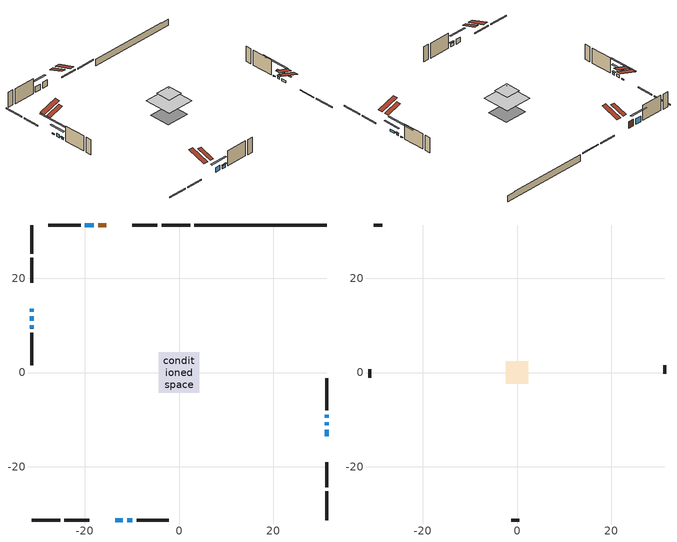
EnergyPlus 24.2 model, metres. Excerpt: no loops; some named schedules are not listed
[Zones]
conditioned space
 floor adiabatic (AdiabaticFloorConstruction): -4.34,-4.34 -4.34,4.34 4.34,4.34 4.34,-4.34 z3.05
 floor foundation (Slab1 construction): -3.66,-3.35 -3.66,3.35 3.66,3.35 3.66,-3.35 z-1.5
 wall outside (RimJoist1 construction): 2.35,31.32 -3.71,31.32 / -31.32,-31.32 -25.26,-31.32 / -31.32,31.32 -31.32,25.26 / 31.32,-31.32 31.32,-25.26 z0.61:0.91
 wall outside (RimJoist2 construction): -4.64,31.32 -9.9,31.32 / -24.33,-31.32 -19.08,-31.32 / -31.32,24.33 -31.32,19.08 / 31.32,-24.33 31.32,-19.08 z0.61:0.91
 wall outside (AdiabaticWallConstruction 1): -15.42,31.32 -17.12,31.32 z0.61:2.64
 wall outside (AdiabaticWallConstruction): 31.32,-13.56 31.32,-12.15 / 31.32,-11.22 31.32,-10.51 / -31.32,10.05 -31.32,9.34 z0.61:1.27; -31.32,13.56 -31.32,12.9 / 31.32,-9.59 31.32,-8.93 z0.61:0.92; -18.05,31.32 -19.97,31.32 z0.61:2.4; -13.56,-31.32 -11.96,-31.32 z0.61:2.1; -31.32,11.98 -31.32,10.98 z0.61:1.54; -11.03,-31.32 -9.9,-31.32 z0.61:1.67
 wall outside (Wall1 construction): -20.89,31.32 -27.73,31.32 / -8.97,-31.32 -2.14,-31.32 / -31.32,8.42 -31.32,1.58 / 31.32,-8 31.32,-1.17 z0.61:5.49
 wall foundation (FoundationWall1 construction): 3.28,31.32,-1.5 3.28,31.32,0.61 28.52,31.32,0.61 28.52,31.32,0.47 31.32,31.32,0.47 31.32,31.32,-1.5
 window (WindowConstruction): 31.32,-13.56 31.32,-12.15 z0.61:1.27
 window (WindowConstruction 8): -31.32,13.56 -31.32,12.9 z0.61:0.91
 window (WindowConstruction 1): -18.05,31.32 -19.97,31.32 z0.61:2.4
 window (WindowConstruction 2): -13.56,-31.32 -11.96,-31.32 z0.61:2.1
 window (WindowConstruction 3): -31.32,11.97 -31.32,10.98 z0.61:1.54
 window (WindowConstruction 4): 31.32,-11.22 31.32,-10.51 z0.61:1.27
 window (WindowConstruction 5): -11.03,-31.32 -9.9,-31.32 z0.61:1.66
 window (WindowConstruction 6): -31.32,10.05 -31.32,9.34 z0.61:1.27
 window (WindowConstruction 7): 31.32,-9.59 31.32,-8.93 z0.61:0.91
 door (Door): -15.42,31.32 -17.12,31.32 z0.61:2.64
 ceiling adiabatic (AdiabaticFloorConstruction): 4.34,-4.34 4.34,4.34 -4.34,4.34 -4.34,-4.34 z3.05
 roof outside (Roof2 construction): -14.49,31.32,5.49 -14.49,26.63,7.05 -13.25,26.63,7.05 -13.25,31.32,5.49; -14.48,-31.32,5.49 -14.48,-26.63,7.05 -15.72,-26.63,7.05 -15.72,-31.32,5.49; -31.32,14.48,5.49 -26.63,14.48,7.05 -26.63,15.72,7.05 -31.32,15.72,5.49; 31.32,-14.48,5.49 26.63,-14.48,7.05 26.63,-15.72,7.05 31.32,-15.72,5.49
attic - vented
 floor to conditioned space (Floor1 construction Reversed): -2.37,-2.37 -2.37,2.37 2.37,2.37 2.37,-2.37 z5.49
 floor to conditioned space (Floor2 construction Reversed): -1.7,-1.7 -1.7,1.7 1.7,1.7 1.7,-1.7 z5.49
 wall outside (Wall3 construction): -28.66,31.32 -30.39,31.32 / -1.21,-31.32 0.53,-31.32 / -31.32,0.65 -31.32,-1.08 / 31.32,-0.24 31.32,1.49 z0.61:5.49
 roof outside (Roof1 construction): -12.32,31.32,5.49 -12.32,25.63,7.38 -10.82,25.63,7.38 -10.82,31.32,5.49; -16.65,-31.32,5.49 -16.65,-25.63,7.38 -18.15,-25.63,7.38 -18.15,-31.32,5.49; -31.32,16.65,5.49 -25.63,16.65,7.38 -25.63,18.15,7.38 -31.32,18.15,5.49; 31.32,-16.65,5.49 25.63,-16.65,7.38 25.63,-18.15,7.38 31.32,-18.15,5.49
shading: 31.32,-10.15 31.32,-15.56 31.73,-15.56 31.73,-10.15 z3.27; -31.32,8.49 -31.32,17.97 -31.73,17.97 -31.73,8.49 z5.33; -21.97,31.32 -16.05,31.32 -16.05,31.73 -21.97,31.73 z4.4; -9.96,-31.32 -15.56,-31.32 -15.56,-31.73 -9.96,-31.73 z4.1; -31.32,8.98 -31.32,13.97 -31.73,13.97 -31.73,8.98 z3.54; 31.32,-10.31 31.32,-11.42 31.73,-11.42 31.73,-10.31 z1.47; -9.7,-31.32 -11.23,-31.32 -11.23,-31.73 -9.7,-31.73 z1.87; -31.32,9.14 -31.32,10.25 -31.73,10.25 -31.73,9.14 z1.47; 31.32,-4.52 31.32,-14 31.73,-14 31.73,-4.52 z5.33
[Building]
Building 1: Terrain=Suburbs
[Site:Location]
Winnipeg Intl AP_MB: Latitude {deg}=49.91; Longitude {deg}=-97.24; Time Zone {hr}=-6; Elevation {m}=239; Keep Site Location Information=Yes
[Site:GroundTemperature:Shallow]
-2.46526, -5.11642, -5.32873, -4.07063, 0.979979, 6.00706, 10.3653, 13.1261, 13.3606, 11.1152, 6.8681, 1.99523
[Site:WaterMainsTemperature]
Calculation Method=Schedule; Temperature Schedule=mains temperature schedule
[Material] Roughness=Rough; Thermal Absorptance=0.9
Name | Thickness {m} | Conductivity {W/m-K} | Density {kg/m3} | Specific Heat {J/kg-K} | Solar Absorptance | Visible Absorptance
asphalt or fiberglass shingles | 0.00635 | 0.162714 | 1121.4 | 1465.45 | 0.84 | 0.84
ceiling loosefill ins | 0.0846667 | 0.0480833 | 16.02 | 1046.75 | 0.7 | 0.7
ceiling stud and cavity | 0.0889 | 7.21176 | 20.9862 | 1087.66 | 0.7 | 0.7
ceiling stud and cavity 1 | 0.1397 | 0.12817 | 65.682 | 1177.47 | 0.7 | 0.7
concrete 4.0 in. | 0.1016 | 1.803125 | 2242.8 | 837.4 | 0.7 | 0.7
concrete 8.0 in. | 0.2032 | 1.803125 | 2242.8 | 837.4 | 0.7 | 0.7
door material | 0.04445 | 0.188738 | 512.64 | 1214.23 | 0.7 | 0.7
exterior vertical ins | 0.0501417 | 0.029427 | 32.04 | 1214.23 | 0.7 | 0.7
floor covering | 0.0127 | 0.0433444 | 54.468 | 1339.84 | 0.6 | 0.6
floor rigid ins; wall rigid ins | 0.512978 | 0.029427 | 32.04 | 1214.23 | 0.7 | 0.7
floor stud and cavity | 0.1397 | 1.75129 | 37.0049 | 1207.88 | 0.7 | 0.7
furniture material conditioned space 1 | 0.1524 | 0.115458 | 640.8 | 1214.23 | 0.6 | 0.6
gypsum board | 0.0127 | 0.160291 | 801 | 837.4 | 0.6 | 0.6
gypsum board 1 | 0.00254 | 0.160291 | 801 | 837.4 | 0.6 | 0.6
gypsum board 2 | 0.0127 | 0.160291 | 801 | 837.4 | 0.7 | 0.7
osb sheathing 0.5 in. | 0.0127 | 0.115458 | 512.64 | 1214.23 | 0.7 | 0.7
osb sheathing 0.75 in. | 0.01905 | 0.115458 | 512.64 | 1214.23 | 0.7 | 0.7
osb sheathing 2.0 in. | 0.0508 | 0.115458 | 512.64 | 1214.23 | 0.7 | 0.7
rim joist stud and cavity | 0.0508 | 0.0451784 | 125.044 | 1163.47 | 0.6 | 0.6
rim joist stud and cavity 1 | 0.0508 | 0.0284635 | 125.044 | 1163.47 | 0.6 | 0.6
roof stud and cavity | 0.2032 | 0.117422 | 78.34581 | 1123.46 | 0.7 | 0.7
wall stud and cavity | 0.1397 | 0.166679 | 139.0536 | 1170.24 | 0.7 | 0.7
wall stud and cavity 1 | 0.0889 | 6.1454 | 50.32683 | 1063.81 | 0.6 | 0.6
wall stud and cavity 2 | 0.0889 | 0.380278 | 52.3479 | 1209.89 | 0.7 | 0.7
wall stud and cavity 3 | 0.0889 | 0.391764 | 83.0341 | 1211.67 | 0.7 | 0.7
wood siding | 0.0254 | 0.102417 | 544.68 | 1172.36 | 0.4 | 0.4
wood siding 1 | 0.00254 | 0.102417 | 544.68 | 1172.36 | 0.4 | 0.4
wood siding 2; wood siding 3; wood siding 4 | 0.0254 | 0.102417 | 544.68 | 1172.36 | 0.7 | 0.7
[WindowMaterial:SimpleGlazingSystem]
Name | U-Factor {W/m2-K} | Solar Heat Gain Coefficient
WindowMaterial | 4.29881 | 0.65
WindowMaterial 1 | 3.384088 | 0.72
WindowMaterial 2 | 3.49367 | 0.71
WindowMaterial 3 | 3.886591 | 0.68
WindowMaterial 4 | 3.76508 | 0.69
WindowMaterial 5 | 5.75352 | 0.53
WindowMaterial 6 | 5.524694 | 0.53
[Construction]
AdiabaticFloorConstruction: floor stud and cavity, floor rigid ins, osb sheathing 0.75 in., floor covering
AdiabaticWallConstruction: wood siding 3, wall rigid ins, wall stud and cavity 2, gypsum board
AdiabaticWallConstruction 1: wood siding 4, wall rigid ins, wall stud and cavity 2, gypsum board
Door: door material
Floor1 construction Reversed: gypsum board 1, ceiling stud and cavity
Floor2 construction Reversed: gypsum board, ceiling stud and cavity 1, ceiling loosefill ins
FoundationWall1 construction: concrete 8.0 in., gypsum board 2
furniture construction conditioned space 1: furniture material conditioned space 1
PartitionWallConstruction: gypsum board, wall stud and cavity 3, gypsum board
RimJoist1 construction: wood siding 2, osb sheathing 2.0 in., rim joist stud and cavity
RimJoist2 construction: wood siding 2, osb sheathing 2.0 in., rim joist stud and cavity 1
Roof1 construction: asphalt or fiberglass shingles
Roof2 construction: asphalt or fiberglass shingles, osb sheathing 0.75 in., roof stud and cavity, gypsum board
Slab1 construction: concrete 4.0 in.
Wall1 construction: wood siding, osb sheathing 0.5 in., wall stud and cavity, gypsum board
Wall3 construction: wood siding 1, wall stud and cavity 1
WindowConstruction; WindowConstruction 4; WindowConstruction 6: WindowMaterial
WindowConstruction 1: WindowMaterial 1
WindowConstruction 2: WindowMaterial 2
WindowConstruction 3: WindowMaterial 3
WindowConstruction 5: WindowMaterial 4
WindowConstruction 7: WindowMaterial 5
WindowConstruction 8: WindowMaterial 6
[Zone] Multiplier=1; Part of Total Floor Area=Yes
Name | Volume {m3}
attic - vented | 10.4903
conditioned space | 310.5
[Space]
Name | Zone | Volume {m3}
attic - vented 1 | attic - vented | 10.4903
conditioned space 1 | conditioned space | 310.5
[ZoneInfiltration:EffectiveLeakageArea]
infil attic - vented 1: Zone or Space=attic - vented 1; Schedule=Always On Discrete; Effective Air Leakage Area {cm2}=1136.33; Stack Coefficient=0.000470943; Wind Coefficient=1.46624e-05
[ZoneMixing]
whole house fan mix: Zone or Space=attic - vented; Schedule=Always On Continuous; Design Flow Rate Calculation Method=Flow/Zone; Design Flow Rate {m3/s}=0; Source Zone or Space=conditioned space
[SurfaceProperty:ExposedFoundationPerimeter]
Slab1: Exposed Perimeter Calculation Method=TotalExposedPerimeter; Total Exposed Perimeter {m}=28.043
[InternalMass] Zone or ZoneList=conditioned space; Space or SpaceList=conditioned space 1
Name | Construction | Surface Area {m2}
furniture mass conditioned space 1 | furniture construction conditioned space 1 | 49.7202
partition wall mass | PartitionWallConstruction | 124.301
[Lights]
interior lighting: Zone or ZoneList or Space or SpaceList=conditioned space 1; Schedule=interior lighting schedule; Design Level Calculation Method=LightingLevel; Lighting Level {W}=343.2; Return Air Fraction=0; Fraction Radiant=0.6; Fraction Visible=0.2; Fraction Replaceable=1
[People]
occupants: Zone or ZoneList or Space or SpaceList=conditioned space 1; Number of People Schedule=occupants schedule; Number of People Calculation Method=People; Number of People=3; Fraction Radiant=0.314171; Sensible Heat Fraction=0.56303; Activity Level Schedule=occupants activity schedule; Carbon Dioxide Generation Rate {m3/s-W}=0; Enable ASHRAE 55 Comfort Warnings=No; Mean Radiant Temperature Calculation Type=EnclosureAveraged
[ElectricEquipment] Zone or ZoneList or Space or SpaceList=conditioned space 1; Design Level Calculation Method=EquipmentLevel
Name | Schedule | Design Level {W} | Fraction Latent | Fraction Radiant | Fraction Lost
clothes dryer | clothes dryer schedule | 140.772 | 0.015 | 0.081 | 0.85
clothes washer | clothes washer schedule | 32.1985 | 0.03 | 0.162 | 0.7
cooking range | cooking range schedule | 215.147 | 0.08 | 0.432 | 0.2
dishwasher | dishwasher schedule | 66.8632 | 0.3 | 0.18 | 0.4
fridge | fridge schedule | 72.9452 | 0 | 0.6 | 0
mech vent house fan | mech vent house fan schedule | 14.2 | 0 | 0 | 1
mech vent house fan cfis | mech vent house fan cfis schedule | 0 | 0 | 0 | 0
misc plug loads | misc plug loads schedule | 494.7 | 0.045 | 0.513 | 0.1
whole house fan | Always On Discrete | 0 | 0 | 0 | 1
[OtherEquipment] Zone or ZoneList or Space or SpaceList=conditioned space 1; Design Level Calculation Method=EquipmentLevel
Name | Fuel Type | Schedule | Design Level {W} | Fraction Latent | Fraction Radiant | Fraction Lost
clothes dryer 1 | Electricity | clothes dryer schedule | 0 | 0.015 | 0.081 | 0.85
cooking range 1 | Electricity | cooking range schedule | 0 | 0.08 | 0.432 | 0.2
general water use latent | None | general water use schedule | 62.594 | 1 | 0 | 0
general water use sensible | None | general water use schedule | -61.6891 | 0 | 0.6 | 0
mech vent house fan latent load | None | Always On Discrete | 0 | 1 | 0 | 0
mech vent house fan sensible load | None | Always On Discrete | 0 | 0 | 0 | 0
water heater energy adjustment1 | NaturalGas | Always On Discrete | 0.01 | 0 | 0 | 1
[ZoneInfiltration:DesignFlowRate] Zone or ZoneList or Space or SpaceList=conditioned space 1; Schedule=Always On Discrete; Design Flow Rate Calculation Method=Flow/Zone; Design Flow Rate {m3/s}=0
infil flow; natural vent flow; whole house fan flow
[AvailabilityManager:Scheduled]
central ac and furnace airloop Availability Manager: Schedule=Always On Discrete
[Foundation:Kiva]
Foundation Kiva 1: Initial Indoor Air Temperature {C}=21; Wall Height Above Grade {m}=0.609996; Wall Depth Below Slab {m}=0.2032; Custom Block Material Name 1=exterior vertical ins; Custom Block Depth 1 {m}=2.11001; Custom Block X Position 1 {m}=0.2159; Custom Block Z Position 1 {m}=0
[Foundation:Kiva:Settings]
Soil Conductivity {W/m-K}=0.849921; Soil Density {kg/m3}=1842.3; Soil Specific Heat {J/kg-K}=418.7; Ground Solar Absorptivity=0.9; Ground Thermal Absorptivity=0.9; Ground Surface Roughness {m}=0.03; Far-Field Width {m}=40; Deep-Ground Boundary Condition=ZeroFlux; Deep-Ground Depth {m}=40; Minimum Cell Dimension {m}=0.2; Maximum Cell Growth Coefficient=3; Simulation Timestep=Timestep
[Exterior:Lights]
exterior lighting: Schedule=exterior lighting schedule; Design Level {W}=75.6
[EnergyManagementSystem:GlobalVariable]
central_ac_and_furnace_airloop_Fan_RTF
infil_program_Qfan
infil_program_Qinf
natural_vent_program_Qnv
natural_vent_program_Qwhf
[EnergyManagementSystem:Sensor]
Name | Output:Variable or Output:Meter Index Key | Output:Variable or Output:Meter
airflow_gain | infil flow | Infiltration Sensible Heat Gain Energy
airflow_gain_1 | natural vent flow | Infiltration Sensible Heat Gain Energy
airflow_gain_2 | whole house fan flow | Infiltration Sensible Heat Gain Energy
airflow_loss | infil flow | Infiltration Sensible Heat Loss Energy
airflow_loss_1 | natural vent flow | Infiltration Sensible Heat Loss Energy
airflow_loss_2 | whole house fan flow | Infiltration Sensible Heat Loss Energy
clg_load_cond |  | Cooling:EnergyTransfer:Zone:CONDITIONED SPACE
clg_sp_s; clg_sp_s_1 | cooling setpoint | Schedule Value
clothes_dryer_exhaust_0_sch_s | clothes dryer exhaust 0 schedule | Schedule Value
cool_season | cooling season schedule | Schedule Value
htg_load_cond |  | Heating:EnergyTransfer:Zone:CONDITIONED SPACE
htg_sp_s; htg_sp_s_1 | heating setpoint | Schedule Value
ig_ee_conv | clothes dryer | Electric Equipment Convective Heating Energy
ig_ee_conv_2 | cooking range | Electric Equipment Convective Heating Energy
ig_ee_conv_4 | fridge | Electric Equipment Convective Heating Energy
ig_ee_conv_5 | misc plug loads | Electric Equipment Convective Heating Energy
ig_ee_conv_6 | whole house fan | Electric Equipment Convective Heating Energy
ig_ee_rad | clothes dryer | Electric Equipment Radiant Heating Energy
ig_ee_rad_2 | cooking range | Electric Equipment Radiant Heating Energy
ig_ee_rad_4 | fridge | Electric Equipment Radiant Heating Energy
ig_ee_rad_5 | misc plug loads | Electric Equipment Radiant Heating Energy
ig_ee_rad_6 | whole house fan | Electric Equipment Radiant Heating Energy
ig_lgt_conv | interior lighting | Lights Convective Heating Energy
ig_lgt_rad | interior lighting | Lights Radiant Heating Energy
ig_lgt_vis | interior lighting | Lights Visible Radiation Heating Energy
ig_oe_conv | clothes dryer 1 | Other Equipment Convective Heating Energy
ig_oe_conv_1 | cooking range 1 | Other Equipment Convective Heating Energy
ig_oe_conv_2 | general water use latent | Other Equipment Convective Heating Energy
ig_oe_conv_3 | general water use sensible | Other Equipment Convective Heating Energy
ig_oe_conv_4 | water heater energy adjustment1 | Other Equipment Convective Heating Energy
ig_oe_rad | clothes dryer 1 | Other Equipment Radiant Heating Energy
ig_oe_rad_1 | cooking range 1 | Other Equipment Radiant Heating Energy
ig_oe_rad_2 | general water use latent | Other Equipment Radiant Heating Energy
ig_oe_rad_3 | general water use sensible | Other Equipment Radiant Heating Energy
ig_oe_rad_4 | water heater energy adjustment1 | Other Equipment Radiant Heating Energy
ig_ppl_conv | occupants | People Convective Heating Energy
ig_ppl_rad | occupants | People Radiant Heating Energy
im_conv | furniture mass conditioned space 1 | Surface Inside Face Convection Heat Gain Energy
im_conv_1 | partition wall mass | Surface Inside Face Convection Heat Gain Energy
im_ig | furniture mass conditioned space 1 | Surface Inside Face Internal Gains Radiation Heat Gain Energy
im_ig_1 | partition wall mass | Surface Inside Face Internal Gains Radiation Heat Gain Energy
im_lgt | furniture mass conditioned space 1 | Surface Inside Face Lights Radiation Heat Gain Energy
im_lgt_1 | partition wall mass | Surface Inside Face Lights Radiation Heat Gain Energy
im_sol | furniture mass conditioned space 1 | Surface Inside Face Solar Radiation Heat Gain Energy
im_sol_1 | partition wall mass | Surface Inside Face Solar Radiation Heat Gain Energy
im_surf | furniture mass conditioned space 1 | Surface Inside Face Net Surface Thermal Radiation Heat Gain Energy
im_surf_1 | partition wall mass | Surface Inside Face Net Surface Thermal Radiation Heat Gain Energy
mv_conv | mech vent house fan | Electric Equipment Convective Heating Energy
mv_conv_1 | mech vent house fan cfis | Electric Equipment Convective Heating Energy
mv_conv_2 | mech vent house fan latent load | Other Equipment Convective Heating Energy
mv_conv_3 | mech vent house fan sensible load | Other Equipment Convective Heating Energy
mv_rad | mech vent house fan | Electric Equipment Radiant Heating Energy
mv_rad_1 | mech vent house fan cfis | Electric Equipment Radiant Heating Energy
mv_rad_2 | mech vent house fan latent load | Other Equipment Radiant Heating Energy
mv_rad_3 | mech vent house fan sensible load | Other Equipment Radiant Heating Energy
natural_vent_s | natural vent schedule | Schedule Value
out_pb_s |  | Site Outdoor Air Barometric Pressure
out_wt_s |  | Site Outdoor Air Humidity Ratio
site_vw_s |  | Site Wind Speed
ss_back_out | Window1 | Surface Window Shortwave from Zone Back Out Window Heat Transfer Rate
ss_back_out_1 | Window11 | Surface Window Shortwave from Zone Back Out Window Heat Transfer Rate
ss_back_out_2 | Window3 | Surface Window Shortwave from Zone Back Out Window Heat Transfer Rate
ss_back_out_3 | Window4 | Surface Window Shortwave from Zone Back Out Window Heat Transfer Rate
ss_back_out_4 | Window5 | Surface Window Shortwave from Zone Back Out Window Heat Transfer Rate
ss_back_out_5 | Window6 | Surface Window Shortwave from Zone Back Out Window Heat Transfer Rate
ss_back_out_6 | Window7 | Surface Window Shortwave from Zone Back Out Window Heat Transfer Rate
ss_back_out_7 | Window8 | Surface Window Shortwave from Zone Back Out Window Heat Transfer Rate
ss_back_out_8 | Window9 | Surface Window Shortwave from Zone Back Out Window Heat Transfer Rate
ss_conv | Door1 | Surface Inside Face Convection Heat Gain Energy
ss_conv_1 | Window1 | Surface Inside Face Convection Heat Gain Energy
ss_conv_2 | Window11 | Surface Inside Face Convection Heat Gain Energy
ss_conv_3 | Window3 | Surface Inside Face Convection Heat Gain Energy
ss_conv_4 | Window4 | Surface Inside Face Convection Heat Gain Energy
ss_conv_5 | Window5 | Surface Inside Face Convection Heat Gain Energy
ss_conv_6 | Window6 | Surface Inside Face Convection Heat Gain Energy
ss_conv_7 | Window7 | Surface Inside Face Convection Heat Gain Energy
ss_conv_8 | Window8 | Surface Inside Face Convection Heat Gain Energy
ss_conv_9 | Window9 | Surface Inside Face Convection Heat Gain Energy
ss_ig | Door1 | Surface Inside Face Internal Gains Radiation Heat Gain Energy
ss_ig_1 | Window1 | Surface Inside Face Internal Gains Radiation Heat Gain Energy
ss_ig_2 | Window11 | Surface Inside Face Internal Gains Radiation Heat Gain Energy
ss_ig_3 | Window3 | Surface Inside Face Internal Gains Radiation Heat Gain Energy
ss_ig_4 | Window4 | Surface Inside Face Internal Gains Radiation Heat Gain Energy
ss_ig_5 | Window5 | Surface Inside Face Internal Gains Radiation Heat Gain Energy
ss_ig_6 | Window6 | Surface Inside Face Internal Gains Radiation Heat Gain Energy
ss_ig_7 | Window7 | Surface Inside Face Internal Gains Radiation Heat Gain Energy
ss_ig_8 | Window8 | Surface Inside Face Internal Gains Radiation Heat Gain Energy
ss_ig_9 | Window9 | Surface Inside Face Internal Gains Radiation Heat Gain Energy
ss_lgt | Door1 | Surface Inside Face Lights Radiation Heat Gain Energy
ss_sol | Door1 | Surface Inside Face Solar Radiation Heat Gain Energy
ss_surf | Door1 | Surface Inside Face Net Surface Thermal Radiation Heat Gain Energy
ss_surf_1 | Window1 | Surface Inside Face Net Surface Thermal Radiation Heat Gain Energy
ss_surf_2 | Window11 | Surface Inside Face Net Surface Thermal Radiation Heat Gain Energy
ss_surf_3 | Window3 | Surface Inside Face Net Surface Thermal Radiation Heat Gain Energy
ss_surf_4 | Window4 | Surface Inside Face Net Surface Thermal Radiation Heat Gain Energy
ss_surf_5 | Window5 | Surface Inside Face Net Surface Thermal Radiation Heat Gain Energy
ss_surf_6 | Window6 | Surface Inside Face Net Surface Thermal Radiation Heat Gain Energy
ss_surf_7 | Window7 | Surface Inside Face Net Surface Thermal Radiation Heat Gain Energy
ss_surf_8 | Window8 | Surface Inside Face Net Surface Thermal Radiation Heat Gain Energy
ss_surf_9 | Window9 | Surface Inside Face Net Surface Thermal Radiation Heat Gain Energy
ss_trans_in | Window1 | Surface Window Transmitted Solar Radiation Rate
ss_trans_in_1 | Window11 | Surface Window Transmitted Solar Radiation Rate
ss_trans_in_2 | Window3 | Surface Window Transmitted Solar Radiation Rate
ss_trans_in_3 | Window4 | Surface Window Transmitted Solar Radiation Rate
ss_trans_in_4 | Window5 | Surface Window Transmitted Solar Radiation Rate
ss_trans_in_5 | Window6 | Surface Window Transmitted Solar Radiation Rate
ss_trans_in_6 | Window7 | Surface Window Transmitted Solar Radiation Rate
ss_trans_in_7 | Window8 | Surface Window Transmitted Solar Radiation Rate
ss_trans_in_8 | Window9 | Surface Window Transmitted Solar Radiation Rate
ss_trans_out | Window1 | Surface Inside Face Initial Transmitted Diffuse Transmitted Out Window Solar Radiation Rate
ss_trans_out_1 | Window11 | Surface Inside Face Initial Transmitted Diffuse Transmitted Out Window Solar Radiation Rate
ss_trans_out_2 | Window3 | Surface Inside Face Initial Transmitted Diffuse Transmitted Out Window Solar Radiation Rate
ss_trans_out_3 | Window4 | Surface Inside Face Initial Transmitted Diffuse Transmitted Out Window Solar Radiation Rate
ss_trans_out_4 | Window5 | Surface Inside Face Initial Transmitted Diffuse Transmitted Out Window Solar Radiation Rate
ss_trans_out_5 | Window6 | Surface Inside Face Initial Transmitted Diffuse Transmitted Out Window Solar Radiation Rate
ss_trans_out_6 | Window7 | Surface Inside Face Initial Transmitted Diffuse Transmitted Out Window Solar Radiation Rate
ss_trans_out_7 | Window8 | Surface Inside Face Initial Transmitted Diffuse Transmitted Out Window Solar Radiation Rate
ss_trans_out_8 | Window9 | Surface Inside Face Initial Transmitted Diffuse Transmitted Out Window Solar Radiation Rate
s_conv | Floor1 | Surface Inside Face Convection Heat Gain Energy
s_conv_1 | Floor2 | Surface Inside Face Convection Heat Gain Energy
s_conv_10 | RimJoist2:180 | Surface Inside Face Convection Heat Gain Energy
s_conv_11 | RimJoist2:270 | Surface Inside Face Convection Heat Gain Energy
s_conv_12 | RimJoist2:90 | Surface Inside Face Convection Heat Gain Energy
s_conv_13 | Roof2:0 | Surface Inside Face Convection Heat Gain Energy
s_conv_14 | Roof2:180 | Surface Inside Face Convection Heat Gain Energy
s_conv_15 | Roof2:270 | Surface Inside Face Convection Heat Gain Energy
s_conv_16 | Roof2:90 | Surface Inside Face Convection Heat Gain Energy
s_conv_17 | Slab1 | Surface Inside Face Convection Heat Gain Energy
s_conv_18 | Wall1:0 | Surface Inside Face Convection Heat Gain Energy
s_conv_19 | Wall1:180 | Surface Inside Face Convection Heat Gain Energy
s_conv_2 | FoundationWall1 | Surface Inside Face Convection Heat Gain Energy
s_conv_20 | Wall1:270 | Surface Inside Face Convection Heat Gain Energy
s_conv_21 | Wall1:90 | Surface Inside Face Convection Heat Gain Energy
s_conv_3 | inferred conditioned ceiling | Surface Inside Face Convection Heat Gain Energy
s_conv_4 | inferred conditioned floor | Surface Inside Face Convection Heat Gain Energy
s_conv_5 | RimJoist1:0 | Surface Inside Face Convection Heat Gain Energy
s_conv_6 | RimJoist1:180 | Surface Inside Face Convection Heat Gain Energy
s_conv_7 | RimJoist1:270 | Surface Inside Face Convection Heat Gain Energy
s_conv_8 | RimJoist1:90 | Surface Inside Face Convection Heat Gain Energy
s_conv_9 | RimJoist2:0 | Surface Inside Face Convection Heat Gain Energy
s_ig | Floor1 | Surface Inside Face Internal Gains Radiation Heat Gain Energy
s_ig_1 | Floor2 | Surface Inside Face Internal Gains Radiation Heat Gain Energy
s_ig_10 | RimJoist2:180 | Surface Inside Face Internal Gains Radiation Heat Gain Energy
s_ig_11 | RimJoist2:270 | Surface Inside Face Internal Gains Radiation Heat Gain Energy
s_ig_12 | RimJoist2:90 | Surface Inside Face Internal Gains Radiation Heat Gain Energy
s_ig_13 | Roof2:0 | Surface Inside Face Internal Gains Radiation Heat Gain Energy
s_ig_14 | Roof2:180 | Surface Inside Face Internal Gains Radiation Heat Gain Energy
s_ig_15 | Roof2:270 | Surface Inside Face Internal Gains Radiation Heat Gain Energy
s_ig_16 | Roof2:90 | Surface Inside Face Internal Gains Radiation Heat Gain Energy
s_ig_17 | Slab1 | Surface Inside Face Internal Gains Radiation Heat Gain Energy
s_ig_18 | Wall1:0 | Surface Inside Face Internal Gains Radiation Heat Gain Energy
s_ig_19 | Wall1:180 | Surface Inside Face Internal Gains Radiation Heat Gain Energy
s_ig_2 | FoundationWall1 | Surface Inside Face Internal Gains Radiation Heat Gain Energy
s_ig_20 | Wall1:270 | Surface Inside Face Internal Gains Radiation Heat Gain Energy
s_ig_21 | Wall1:90 | Surface Inside Face Internal Gains Radiation Heat Gain Energy
